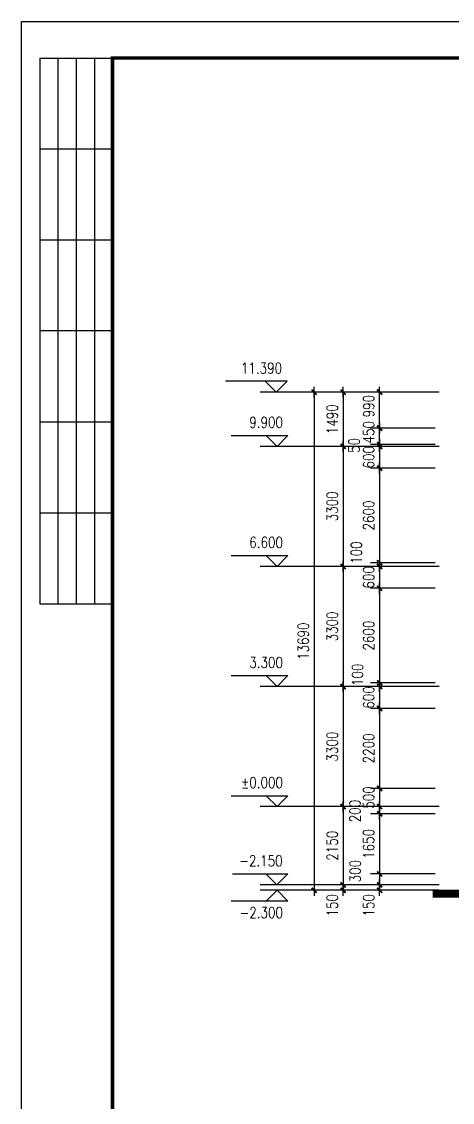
# Model space of a CAD drawing. Extents: x 12400 to 217743, y 90685 to 209848.
# Drawn here: x 12405 to 24246, y 166280 to 195980 of the extents above; entities that cross this region are included whole.
import ezdxf
from ezdxf.enums import TextEntityAlignment as Align

# ---------------------------------------------------------------- set-up
doc = ezdxf.new("R2010")
doc.units = 0
doc.header["$LTSCALE"] = 200
doc.layers.get('0').update_dxf_attribs({"linetype": 'CONTINUOUS'})
doc.layers.get('DEFPOINTS').update_dxf_attribs({"linetype": 'CONTINUOUS'})
for name, color, linetype in [('GROUND', 2, 'CONTINUOUS'), ('PUB_DIM', 3, 'CONTINUOUS'), ('PUB_TITLE', 143, 'CONTINUOUS')]:
    doc.layers.add(name, color=color, linetype=linetype)
doc.styles.add('DIM_FONT', font='SIMPLEX', dxfattribs={"width": 0.8})
doc.dimstyles.new('AXIS', dxfattribs={"dimtxt": 300, "dimasz": 1, "dimexe": 250, "dimexo": 300, "dimgap": 150, "dimtad": 1, "dimdec": 0, "dimzin": 0, "dimdsep": 46, "dimtxsty": 'DIM_FONT', "dimblk": '_DIMX', "dimblk1": '_DIMX', "dimblk2": '_DIMX', "dimcen": 2.5, "dimse1": 1, "dimse2": 1, "dimclrt": 7, "dimadec": 0, "dimazin": 0, "dimtfac": 1, "dimtdec": 0, "dimtix": 1, "dimtmove": 2, "dimatfit": 3, "dimldrblk": '_DIMX', "dimfxl": 0, "dimtolj": 1, "dimtzin": 0, "dimarcsym": 0})
doc.dimstyles.new('DIMN', dxfattribs={"dimtxt": 300, "dimasz": 1, "dimexe": 250, "dimexo": 300, "dimgap": 150, "dimtad": 1, "dimdec": 0, "dimzin": 0, "dimdsep": 46, "dimtxsty": 'DIM_FONT', "dimblk": '_DIMX', "dimblk1": '_DIMX', "dimblk2": '_DIMX', "dimcen": 2.5, "dimclrt": 7, "dimadec": 0, "dimazin": 0, "dimtfac": 1, "dimtdec": 0, "dimtix": 1, "dimtmove": 2, "dimatfit": 3, "dimldrblk": '_DIMX', "dimfxl": 0, "dimtolj": 1, "dimtzin": 0, "dimarcsym": 0})

# ---------------------------------------------------------------- blocks, each defined once
blk = doc.blocks.new('_DIMX')
blk.add_line((-150, 0), (150, 0))
at = {"const_width": 50}
blk.add_lwpolyline([(-70, -70), (70, 70)], dxfattribs=at)
blk = doc.blocks.new('*D2207')
at = {"layer": 'DEFPOINTS', "color": 0}
for p in [(20243, 185798), (20243, 184308), (21243, 184308)]:
    blk.add_point(p, dxfattribs=at)
at = {"layer": 'PUB_DIM', "color": 0, "lineweight": -2}
blk.add_line((21243, 185797), (21243, 184309), dxfattribs=at)
for p, rotation in [((21243, 185798), 90), ((21243, 184308), 270)]:
    blk.add_blockref('_DIMX', p, dxfattribs=dict(at, rotation=rotation))
at = {"layer": 'PUB_DIM', "color": 7, "insert": (20943, 185053), "char_height": 300, "attachment_point": 5, "rotation": 90, "style": 'DIM_FONT'}
blk.add_mtext('\\A1;1490', dxfattribs=at)
blk = doc.blocks.new('*D2208')
at = {"layer": 'DEFPOINTS', "color": 0}
for p in [(20243, 184308), (20243, 181008), (21243, 181008)]:
    blk.add_point(p, dxfattribs=at)
at = {"layer": 'PUB_DIM', "color": 0, "lineweight": -2}
blk.add_line((21243, 184307), (21243, 181009), dxfattribs=at)
for p, rotation in [((21243, 184308), 90), ((21243, 181008), 270)]:
    blk.add_blockref('_DIMX', p, dxfattribs=dict(at, rotation=rotation))
at = {"layer": 'PUB_DIM', "color": 7, "insert": (20943, 182658), "char_height": 300, "attachment_point": 5, "rotation": 90, "style": 'DIM_FONT'}
blk.add_mtext('\\A1;3300', dxfattribs=at)
blk = doc.blocks.new('*D2209')
at = {"layer": 'DEFPOINTS', "color": 0}
for p in [(20243, 181008), (20243, 177708), (21243, 177708)]:
    blk.add_point(p, dxfattribs=at)
at = {"layer": 'PUB_DIM', "color": 0, "lineweight": -2}
blk.add_line((21243, 181007), (21243, 177709), dxfattribs=at)
for p, rotation in [((21243, 181008), 90), ((21243, 177708), 270)]:
    blk.add_blockref('_DIMX', p, dxfattribs=dict(at, rotation=rotation))
at = {"layer": 'PUB_DIM', "color": 7, "insert": (20943, 179358), "char_height": 300, "attachment_point": 5, "rotation": 90, "style": 'DIM_FONT'}
blk.add_mtext('\\A1;3300', dxfattribs=at)
blk = doc.blocks.new('*D2210')
at = {"layer": 'DEFPOINTS', "color": 0}
for p in [(20243, 177708), (20243, 174408), (21243, 174408)]:
    blk.add_point(p, dxfattribs=at)
at = {"layer": 'PUB_DIM', "color": 0, "lineweight": -2}
blk.add_line((21243, 177707), (21243, 174409), dxfattribs=at)
for p, rotation in [((21243, 177708), 90), ((21243, 174408), 270)]:
    blk.add_blockref('_DIMX', p, dxfattribs=dict(at, rotation=rotation))
at = {"layer": 'PUB_DIM', "color": 7, "insert": (20943, 176058), "char_height": 300, "attachment_point": 5, "rotation": 90, "style": 'DIM_FONT'}
blk.add_mtext('\\A1;3300', dxfattribs=at)
blk = doc.blocks.new('*D2211')
at = {"layer": 'DEFPOINTS', "color": 0}
for p in [(20243, 174408), (20243, 172258), (21243, 172258)]:
    blk.add_point(p, dxfattribs=at)
at = {"layer": 'PUB_DIM', "color": 0, "lineweight": -2}
blk.add_line((21243, 174407), (21243, 172259), dxfattribs=at)
for p, rotation in [((21243, 174408), 90), ((21243, 172258), 270)]:
    blk.add_blockref('_DIMX', p, dxfattribs=dict(at, rotation=rotation))
at = {"layer": 'PUB_DIM', "color": 7, "insert": (20943, 173333), "char_height": 300, "attachment_point": 5, "rotation": 90, "style": 'DIM_FONT'}
blk.add_mtext('\\A1;2150', dxfattribs=at)
blk = doc.blocks.new('*D2212')
at = {"layer": 'DEFPOINTS', "color": 0}
for p in [(23789, 185798), (20447, 172108), (23469, 172108)]:
    blk.add_point(p, dxfattribs=at)
at = {"layer": 'PUB_DIM', "color": 0, "lineweight": -2}
blk.add_line((20447, 185797), (20447, 172109), dxfattribs=at)
for p, rotation in [((20447, 185798), 90), ((20447, 172108), 270)]:
    blk.add_blockref('_DIMX', p, dxfattribs=dict(at, rotation=rotation))
at = {"layer": 'PUB_DIM', "color": 7, "insert": (20147, 178953), "char_height": 300, "attachment_point": 5, "rotation": 90, "style": 'DIM_FONT'}
blk.add_mtext('\\A1;13690', dxfattribs=at)
blk = doc.blocks.new('*D2213')
at = {"layer": 'DEFPOINTS', "color": 0}
for p in [(20243, 172258), (20243, 172108), (21243, 172108)]:
    blk.add_point(p, dxfattribs=at)
at = {"layer": 'PUB_DIM', "color": 0, "lineweight": -2}
for p, q in [((21243, 172259), (21243, 172260)), ((21243, 172258), (21243, 172108)), ((21243, 172107), (21243, 172106))]:
    blk.add_line(p, q, dxfattribs=at)
for p, rotation in [((21243, 172258), 270), ((21243, 172108), 90)]:
    blk.add_blockref('_DIMX', p, dxfattribs=dict(at, rotation=rotation))
at = {"layer": 'PUB_DIM', "color": 7, "insert": (20944, 171696), "char_height": 300, "attachment_point": 5, "rotation": 90, "style": 'DIM_FONT'}
blk.add_mtext('\\A1;150', dxfattribs=at)
blk = doc.blocks.new('*D2214')
at = {"layer": 'DEFPOINTS', "color": 0}
for p in [(23772, 184308), (22246, 183708), (23772, 183708)]:
    blk.add_point(p, dxfattribs=at)
at = {"layer": 'PUB_DIM', "color": 0, "lineweight": -2}
for p, q in [((23772, 184308), (21996, 184308)), ((22246, 184309), (22246, 184310)), ((22246, 184308), (22246, 183708)), ((23772, 183708), (21996, 183708)), ((22246, 183707), (22246, 183706))]:
    blk.add_line(p, q, dxfattribs=at)
for p, rotation in [((22246, 184308), 270), ((22246, 183708), 90)]:
    blk.add_blockref('_DIMX', p, dxfattribs=dict(at, rotation=rotation))
at = {"layer": 'PUB_DIM', "color": 7, "insert": (21946, 184008), "char_height": 300, "attachment_point": 5, "rotation": 90, "style": 'DIM_FONT'}
blk.add_mtext('\\A1;600', dxfattribs=at)
blk = doc.blocks.new('*D2215')
at = {"layer": 'DEFPOINTS', "color": 0}
for p in [(23772, 181008), (22246, 180408), (23772, 180408)]:
    blk.add_point(p, dxfattribs=at)
at = {"layer": 'PUB_DIM', "color": 0, "lineweight": -2}
for p, q in [((23772, 181008), (21996, 181008)), ((22246, 181009), (22246, 181010)), ((22246, 181008), (22246, 180408)), ((23772, 180408), (21996, 180408)), ((22246, 180407), (22246, 180406))]:
    blk.add_line(p, q, dxfattribs=at)
for p, rotation in [((22246, 181008), 270), ((22246, 180408), 90)]:
    blk.add_blockref('_DIMX', p, dxfattribs=dict(at, rotation=rotation))
at = {"layer": 'PUB_DIM', "color": 7, "insert": (21946, 180708), "char_height": 300, "attachment_point": 5, "rotation": 90, "style": 'DIM_FONT'}
blk.add_mtext('\\A1;600', dxfattribs=at)
blk = doc.blocks.new('*D2216')
at = {"layer": 'DEFPOINTS', "color": 0}
for p in [(23772, 177708), (22246, 177108), (23772, 177108)]:
    blk.add_point(p, dxfattribs=at)
at = {"layer": 'PUB_DIM', "color": 0, "lineweight": -2}
for p, q in [((23772, 177708), (21996, 177708)), ((22246, 177709), (22246, 177710)), ((22246, 177708), (22246, 177108)), ((23772, 177108), (21996, 177108)), ((22246, 177107), (22246, 177106))]:
    blk.add_line(p, q, dxfattribs=at)
for p, rotation in [((22246, 177708), 270), ((22246, 177108), 90)]:
    blk.add_blockref('_DIMX', p, dxfattribs=dict(at, rotation=rotation))
at = {"layer": 'PUB_DIM', "color": 7, "insert": (21946, 177408), "char_height": 300, "attachment_point": 5, "rotation": 90, "style": 'DIM_FONT'}
blk.add_mtext('\\A1;600', dxfattribs=at)
blk = doc.blocks.new('*D2217')
at = {"layer": 'DEFPOINTS', "color": 0}
for p in [(23772, 174408), (22246, 174208), (23772, 174208)]:
    blk.add_point(p, dxfattribs=at)
at = {"layer": 'PUB_DIM', "color": 0, "lineweight": -2}
for p, q in [((23772, 174408), (21996, 174408)), ((22246, 174409), (22246, 174410)), ((22246, 174408), (22246, 174208)), ((23772, 174208), (21996, 174208)), ((22246, 174207), (22246, 174206))]:
    blk.add_line(p, q, dxfattribs=at)
for p, rotation in [((22246, 174408), 270), ((22246, 174208), 90)]:
    blk.add_blockref('_DIMX', p, dxfattribs=dict(at, rotation=rotation))
at = {"layer": 'PUB_DIM', "color": 7, "insert": (21568, 174286), "char_height": 300, "attachment_point": 5, "rotation": 90, "style": 'DIM_FONT'}
blk.add_mtext('\\A1;200', dxfattribs=at)
blk = doc.blocks.new('*D2218')
at = {"layer": 'DEFPOINTS', "color": 0}
for p in [(22246, 172108), (23772, 172258), (23772, 172108)]:
    blk.add_point(p, dxfattribs=at)
at = {"layer": 'PUB_DIM', "color": 0, "lineweight": -2}
for p, q in [((22246, 172259), (22246, 172260)), ((23772, 172258), (21996, 172258)), ((23772, 172108), (21996, 172108)), ((22246, 172258), (22246, 172108)), ((22246, 172107), (22246, 172106))]:
    blk.add_line(p, q, dxfattribs=at)
for p, rotation in [((22246, 172258), 270), ((22246, 172108), 90)]:
    blk.add_blockref('_DIMX', p, dxfattribs=dict(at, rotation=rotation))
at = {"layer": 'PUB_DIM', "color": 7, "insert": (21947, 171696), "char_height": 300, "attachment_point": 5, "rotation": 90, "style": 'DIM_FONT'}
blk.add_mtext('\\A1;150', dxfattribs=at)
blk = doc.blocks.new('*D2219')
at = {"layer": 'DEFPOINTS', "color": 0}
for p in [(23772, 183708), (22246, 181108), (23772, 181108)]:
    blk.add_point(p, dxfattribs=at)
at = {"layer": 'PUB_DIM', "color": 0, "lineweight": -2}
for p, q in [((23772, 183708), (21996, 183708)), ((22246, 183707), (22246, 181109)), ((23772, 181108), (21996, 181108))]:
    blk.add_line(p, q, dxfattribs=at)
for p, rotation in [((22246, 183708), 90), ((22246, 181108), 270)]:
    blk.add_blockref('_DIMX', p, dxfattribs=dict(at, rotation=rotation))
at = {"layer": 'PUB_DIM', "color": 7, "insert": (21946, 182408), "char_height": 300, "attachment_point": 5, "rotation": 90, "style": 'DIM_FONT'}
blk.add_mtext('\\A1;2600', dxfattribs=at)
blk = doc.blocks.new('*D2220')
at = {"layer": 'DEFPOINTS', "color": 0}
for p in [(22246, 181008), (23772, 181108), (23772, 181008)]:
    blk.add_point(p, dxfattribs=at)
at = {"layer": 'PUB_DIM', "color": 0, "lineweight": -2}
for p, q in [((23772, 181108), (21996, 181108)), ((23772, 181008), (21996, 181008)), ((22246, 181109), (22246, 181110)), ((22246, 181108), (22246, 181008)), ((22246, 181007), (22246, 181006))]:
    blk.add_line(p, q, dxfattribs=at)
for p, rotation in [((22246, 181108), 270), ((22246, 181008), 90)]:
    blk.add_blockref('_DIMX', p, dxfattribs=dict(at, rotation=rotation))
at = {"layer": 'PUB_DIM', "color": 7, "insert": (21605, 181387), "char_height": 300, "attachment_point": 5, "rotation": 90, "style": 'DIM_FONT'}
blk.add_mtext('\\A1;100', dxfattribs=at)
blk = doc.blocks.new('*D2221')
at = {"layer": 'DEFPOINTS', "color": 0}
for p in [(23772, 180408), (22246, 177808), (23772, 177808)]:
    blk.add_point(p, dxfattribs=at)
at = {"layer": 'PUB_DIM', "color": 0, "lineweight": -2}
for p, q in [((23772, 180408), (21996, 180408)), ((22246, 180407), (22246, 177809)), ((23772, 177808), (21996, 177808))]:
    blk.add_line(p, q, dxfattribs=at)
for p, rotation in [((22246, 180408), 90), ((22246, 177808), 270)]:
    blk.add_blockref('_DIMX', p, dxfattribs=dict(at, rotation=rotation))
at = {"layer": 'PUB_DIM', "color": 7, "insert": (21946, 179108), "char_height": 300, "attachment_point": 5, "rotation": 90, "style": 'DIM_FONT'}
blk.add_mtext('\\A1;2600', dxfattribs=at)
blk = doc.blocks.new('*D2222')
at = {"layer": 'DEFPOINTS', "color": 0}
for p in [(22246, 177708), (23772, 177808), (23772, 177708)]:
    blk.add_point(p, dxfattribs=at)
at = {"layer": 'PUB_DIM', "color": 0, "lineweight": -2}
for p, q in [((23772, 177808), (21996, 177808)), ((23772, 177708), (21996, 177708)), ((22246, 177809), (22246, 177810)), ((22246, 177808), (22246, 177708)), ((22246, 177707), (22246, 177706))]:
    blk.add_line(p, q, dxfattribs=at)
for p, rotation in [((22246, 177808), 270), ((22246, 177708), 90)]:
    blk.add_blockref('_DIMX', p, dxfattribs=dict(at, rotation=rotation))
at = {"layer": 'PUB_DIM', "color": 7, "insert": (21639, 178030), "char_height": 300, "attachment_point": 5, "rotation": 90, "style": 'DIM_FONT'}
blk.add_mtext('\\A1;100', dxfattribs=at)
blk = doc.blocks.new('*D2223')
at = {"layer": 'DEFPOINTS', "color": 0}
for p in [(23772, 177108), (22246, 174908), (23772, 174908)]:
    blk.add_point(p, dxfattribs=at)
at = {"layer": 'PUB_DIM', "color": 0, "lineweight": -2}
for p, q in [((23772, 177108), (21996, 177108)), ((22246, 177107), (22246, 174909)), ((23772, 174908), (21996, 174908))]:
    blk.add_line(p, q, dxfattribs=at)
for p, rotation in [((22246, 177108), 90), ((22246, 174908), 270)]:
    blk.add_blockref('_DIMX', p, dxfattribs=dict(at, rotation=rotation))
at = {"layer": 'PUB_DIM', "color": 7, "insert": (21946, 176008), "char_height": 300, "attachment_point": 5, "rotation": 90, "style": 'DIM_FONT'}
blk.add_mtext('\\A1;2200', dxfattribs=at)
blk = doc.blocks.new('*D2224')
at = {"layer": 'DEFPOINTS', "color": 0}
for p in [(23772, 174908), (22246, 174408), (23772, 174408)]:
    blk.add_point(p, dxfattribs=at)
at = {"layer": 'PUB_DIM', "color": 0, "lineweight": -2}
for p, q in [((23772, 174908), (21996, 174908)), ((22246, 174909), (22246, 174910)), ((22246, 174908), (22246, 174408)), ((23772, 174408), (21996, 174408)), ((22246, 174407), (22246, 174406))]:
    blk.add_line(p, q, dxfattribs=at)
for p, rotation in [((22246, 174908), 270), ((22246, 174408), 90)]:
    blk.add_blockref('_DIMX', p, dxfattribs=dict(at, rotation=rotation))
at = {"layer": 'PUB_DIM', "color": 7, "insert": (21946, 174658), "char_height": 300, "attachment_point": 5, "rotation": 90, "style": 'DIM_FONT'}
blk.add_mtext('\\A1;500', dxfattribs=at)
blk = doc.blocks.new('*D2225')
at = {"layer": 'DEFPOINTS', "color": 0}
for p in [(23772, 174208), (22246, 172558), (23772, 172558)]:
    blk.add_point(p, dxfattribs=at)
at = {"layer": 'PUB_DIM', "color": 0, "lineweight": -2}
for p, q in [((23772, 174208), (21996, 174208)), ((22246, 174207), (22246, 172559)), ((23772, 172558), (21996, 172558))]:
    blk.add_line(p, q, dxfattribs=at)
for p, rotation in [((22246, 174208), 90), ((22246, 172558), 270)]:
    blk.add_blockref('_DIMX', p, dxfattribs=dict(at, rotation=rotation))
at = {"layer": 'PUB_DIM', "color": 7, "insert": (21946, 173383), "char_height": 300, "attachment_point": 5, "rotation": 90, "style": 'DIM_FONT'}
blk.add_mtext('\\A1;1650', dxfattribs=at)
blk = doc.blocks.new('*D2226')
at = {"layer": 'DEFPOINTS', "color": 0}
for p in [(23772, 172558), (22246, 172258), (23772, 172258)]:
    blk.add_point(p, dxfattribs=at)
at = {"layer": 'PUB_DIM', "color": 0, "lineweight": -2}
for p, q in [((23772, 172558), (21996, 172558)), ((22246, 172559), (22246, 172560)), ((22246, 172558), (22246, 172258)), ((23772, 172258), (21996, 172258)), ((22246, 172257), (22246, 172256))]:
    blk.add_line(p, q, dxfattribs=at)
for p, rotation in [((22246, 172558), 270), ((22246, 172258), 90)]:
    blk.add_blockref('_DIMX', p, dxfattribs=dict(at, rotation=rotation))
at = {"layer": 'PUB_DIM', "color": 7, "insert": (21574, 172634), "char_height": 300, "attachment_point": 5, "rotation": 90, "style": 'DIM_FONT'}
blk.add_mtext('\\A1;300', dxfattribs=at)
blk = doc.blocks.new('*D2244')
at = {"layer": 'DEFPOINTS', "color": 0}
for p in [(22246, 184358), (23686, 184358), (23772, 184308)]:
    blk.add_point(p, dxfattribs=at)
at = {"layer": 'PUB_DIM', "color": 0, "lineweight": -2}
for p, q in [((23686, 184358), (21996, 184358)), ((23772, 184308), (21996, 184308)), ((22246, 184359), (22246, 184360)), ((22246, 184308), (22246, 184358)), ((22246, 184307), (22246, 184306))]:
    blk.add_line(p, q, dxfattribs=at)
for p, rotation in [((22246, 184358), 270), ((22246, 184308), 90)]:
    blk.add_blockref('_DIMX', p, dxfattribs=dict(at, rotation=rotation))
at = {"layer": 'PUB_DIM', "color": 7, "insert": (21545, 184333), "char_height": 300, "attachment_point": 5, "rotation": 90, "style": 'DIM_FONT'}
blk.add_mtext('\\A1;50', dxfattribs=at)

msp = doc.modelspace()

# ---------------------------------------------------------------- linework, layer by layer
at = {"layer": 'GROUND', "const_width": 200}
msp.add_lwpolyline([(23699.623, 172008.203), (28176.076, 172008.203), (45262.491, 173308.203), (47234.924, 173308.203)], dxfattribs=at)
at = {"layer": 'GROUND'}
msp.add_lwpolyline([(23695.413, 172108.203), (28172.277, 172108.203), (45258.693, 173408.203), (47234.924, 173408.203)], dxfattribs=at)
at = {"layer": 'PUB_DIM'}
for p, q in [((19702.643, 186097.775), (18005.5, 186097.775)), ((19102.643, 186097.775), (19402.643, 185797.775)), ((19402.643, 185797.775), (19702.643, 186097.775)), ((23887.233, 185797.775), (18965.953, 185797.775)), ((18167.453, 184608.203), (19727.453, 184608.203)), ((19127.453, 184608.203), (19427.453, 184308.203)), ((19427.453, 184308.203), (19727.453, 184608.203)), ((23887.233, 184308.203), (18965.953, 184308.203)), ((18167.453, 181308.203), (19727.453, 181308.203)), ((19127.453, 181308.203), (19427.453, 181008.203)), ((19427.453, 181008.203), (19727.453, 181308.203)), ((23887.233, 181008.203), (18965.953, 181008.203)), ((18167.453, 178008.203), (19727.453, 178008.203)), ((19127.453, 178008.203), (19427.453, 177708.203)), ((19427.453, 177708.203), (19727.453, 178008.203)), ((23887.233, 177708.203), (18965.953, 177708.203)), ((18166.013, 174708.203), (19727.453, 174708.203)), ((19127.453, 174708.203), (19427.453, 174408.203)), ((19427.453, 174408.203), (19727.453, 174708.203)), ((23887.233, 174408.203), (18965.953, 174408.203)), ((18202.786, 172558.203), (19718.512, 172558.203)), ((19118.512, 172558.203), (19418.512, 172258.203)), ((19418.512, 172258.203), (19718.512, 172558.203)), ((23887.233, 172258.203), (18965.953, 172258.203)), ((23887.233, 172108.203), (18965.953, 172108.203)), ((19127.453, 171808.203), (19427.453, 172108.203)), ((19427.453, 172108.203), (19727.453, 171808.203)), ((19727.453, 171808.203), (18166.013, 171808.203))]:
    msp.add_line(p, q, dxfattribs=at)
at = {"layer": 'PUB_TITLE'}
for p, q in [((12905.091, 194980.05), (12905.091, 179980.05)), ((12905.091, 194980.05), (14905.091, 194980.05)), ((13405.091, 194980.05), (13405.091, 179980.05)), ((13905.091, 194980.05), (13905.091, 179980.05)), ((14405.091, 194980.05), (14405.091, 179980.05)), ((14905.091, 194980.05), (14905.091, 179980.05)), ((12905.091, 192480.05), (14905.091, 192480.05)), ((12905.091, 189980.05), (14905.091, 189980.05)), ((14905.091, 187480.05), (12905.091, 187480.05)), ((12905.091, 184980.05), (14905.091, 184980.05)), ((12905.091, 182480.05), (14905.091, 182480.05)), ((12905.091, 179980.05), (14905.091, 179980.05))]:
    msp.add_line(p, q, dxfattribs=at)
msp.add_lwpolyline([(96505.091, 136580.05), (12405.091, 136580.05), (12405.091, 195980.05), (96505.091, 195980.05)], close=True, dxfattribs=at)
at = {"layer": 'PUB_TITLE', "const_width": 100}
msp.add_lwpolyline([(95505.091, 137580.05), (95505.091, 194980.05), (14905.091, 194980.05), (14905.091, 137580.05)], close=True, dxfattribs=at)

# ---------------------------------------------------------------- texts
at = {"layer": 'PUB_DIM', "style": 'DIM_FONT', "width": 0.8}
for s, p in [('11.390', (19564.643, 186307.775)), ('9.900', (19589.453, 184818.203)), ('6.600', (19589.453, 181518.203)), ('3.300', (19589.453, 178218.203)), ('%%p0.000', (19589.453, 174918.203)), ('-2.150', (19580.512, 172768.203)), ('-2.300', (19589.453, 171345.3))]:
    msp.add_text(s, height=300, dxfattribs=at).set_placement(p, align=Align.RIGHT)

# ---------------------------------------------------------------- dimensions: what is measured, and where the dimension line sits
at = {"layer": 'PUB_DIM'}
dim = msp.add_linear_dim(base=(20446.762, 172108.203), p1=(23789.233, 185797.775), p2=(23469.025, 172108.203), angle=270, dimstyle='AXIS', dxfattribs=at)
dim.commit()
dim.dimension.update_dxf_attribs({"geometry": '*D2212', "text_midpoint": (20146.762, 178952.989)})
for p1, p2, picture, middle in [((20242.733, 185797.771), (20242.733, 184308.199), '*D2207', (20942.733, 185052.985)), ((20242.733, 184308.199), (20242.733, 181008.199), '*D2208', (20942.733, 182658.199)), ((20242.733, 181008.199), (20242.733, 177708.199), '*D2209', (20942.733, 179358.199)), ((20242.733, 177708.199), (20242.733, 174408.199), '*D2210', (20942.733, 176058.199)), ((20242.733, 174408.199), (20242.733, 172258.203), '*D2211', (20942.733, 173333.201))]:
    dim = msp.add_aligned_dim(p1=p1, p2=p2, distance=1000, dimstyle='AXIS', dxfattribs=at)
    dim.commit()
    dim.dimension.update_dxf_attribs({"geometry": picture, "text_midpoint": middle})
for base, p1, p2, location in [((22245.523, 185797.775), (23771.943, 184808.203), (23686.312, 185797.775), (21945.523, 185411.742)), ((22245.523, 184808.203), (23771.943, 184358.203), (23686.312, 184808.203), (21945.523, 184696.138))]:
    msp.add_linear_dim(base=base, p1=p1, p2=p2, angle=90, location=location, dimstyle='DIMN', override={"dimexo": 0, "dimblk1": '_DIMX', "dimblk2": '_DIMX', "dimsah": 1}, dxfattribs=at).render()
for base, p1, p2, angle, picture, middle, dimtype in [((22245.523, 184358.203), (23771.943, 184308.199), (23686.312, 184358.203), 90, '*D2244', (21544.98, 184333.201), 160), ((22245.523, 181008.199), (23771.943, 181108.203), (23771.943, 181008.199), 270, '*D2220', (21604.975, 181387.216), 161), ((22245.523, 177708.199), (23771.943, 177808.203), (23771.943, 177708.199), 270, '*D2222', (21639.029, 178030.489), 161), ((22245.523, 174208.203), (23771.943, 174408.199), (23771.943, 174208.203), 270, '*D2217', (21567.526, 174285.751), 161), ((22245.523, 172258.203), (23771.943, 172558.203), (23771.943, 172258.203), 270, '*D2226', (21573.503, 172633.799), 161), ((22245.523, 172108.199), (23771.943, 172258.203), (23771.943, 172108.199), 270, '*D2218', (21946.807, 171695.779), 161)]:
    dim = msp.add_linear_dim(base=base, p1=p1, p2=p2, angle=angle, dimstyle='DIMN', override={"dimexo": 0, "dimblk1": '_DIMX', "dimblk2": '_DIMX', "dimsah": 1}, dxfattribs=at)
    dim.commit()
    dim.dimension.update_dxf_attribs({"geometry": picture, "text_midpoint": middle, "dimtype": dimtype})
for p1, p2, picture, middle in [((23771.943, 184308.199), (23771.943, 183708.203), '*D2214', (21945.523, 184008.201)), ((23771.943, 183708.203), (23771.943, 181108.203), '*D2219', (21945.523, 182408.203)), ((23771.943, 181008.199), (23771.943, 180408.203), '*D2215', (21945.523, 180708.201)), ((23771.943, 180408.203), (23771.943, 177808.203), '*D2221', (21945.523, 179108.203)), ((23771.943, 177708.199), (23771.943, 177108.203), '*D2216', (21945.523, 177408.201)), ((23771.943, 177108.203), (23771.943, 174908.203), '*D2223', (21945.523, 176008.203)), ((23771.943, 174908.203), (23771.943, 174408.199), '*D2224', (21945.523, 174658.201)), ((23771.943, 174208.203), (23771.943, 172558.203), '*D2225', (21945.523, 173383.203))]:
    dim = msp.add_aligned_dim(p1=p1, p2=p2, distance=-1526.42, dimstyle='DIMN', override={"dimexo": 0, "dimblk1": '_DIMX', "dimblk2": '_DIMX', "dimsah": 1}, dxfattribs=at)
    dim.commit()
    dim.dimension.update_dxf_attribs({"geometry": picture, "text_midpoint": middle})
dim = msp.add_linear_dim(base=(21242.733, 172108.199), p1=(20242.733, 172258.203), p2=(20242.733, 172108.199), angle=270, dimstyle='AXIS', dxfattribs=at)
dim.commit()
dim.dimension.update_dxf_attribs({"geometry": '*D2213', "text_midpoint": (20944.017, 171695.779), "dimtype": 161})

doc.saveas('drawing.dxf')
